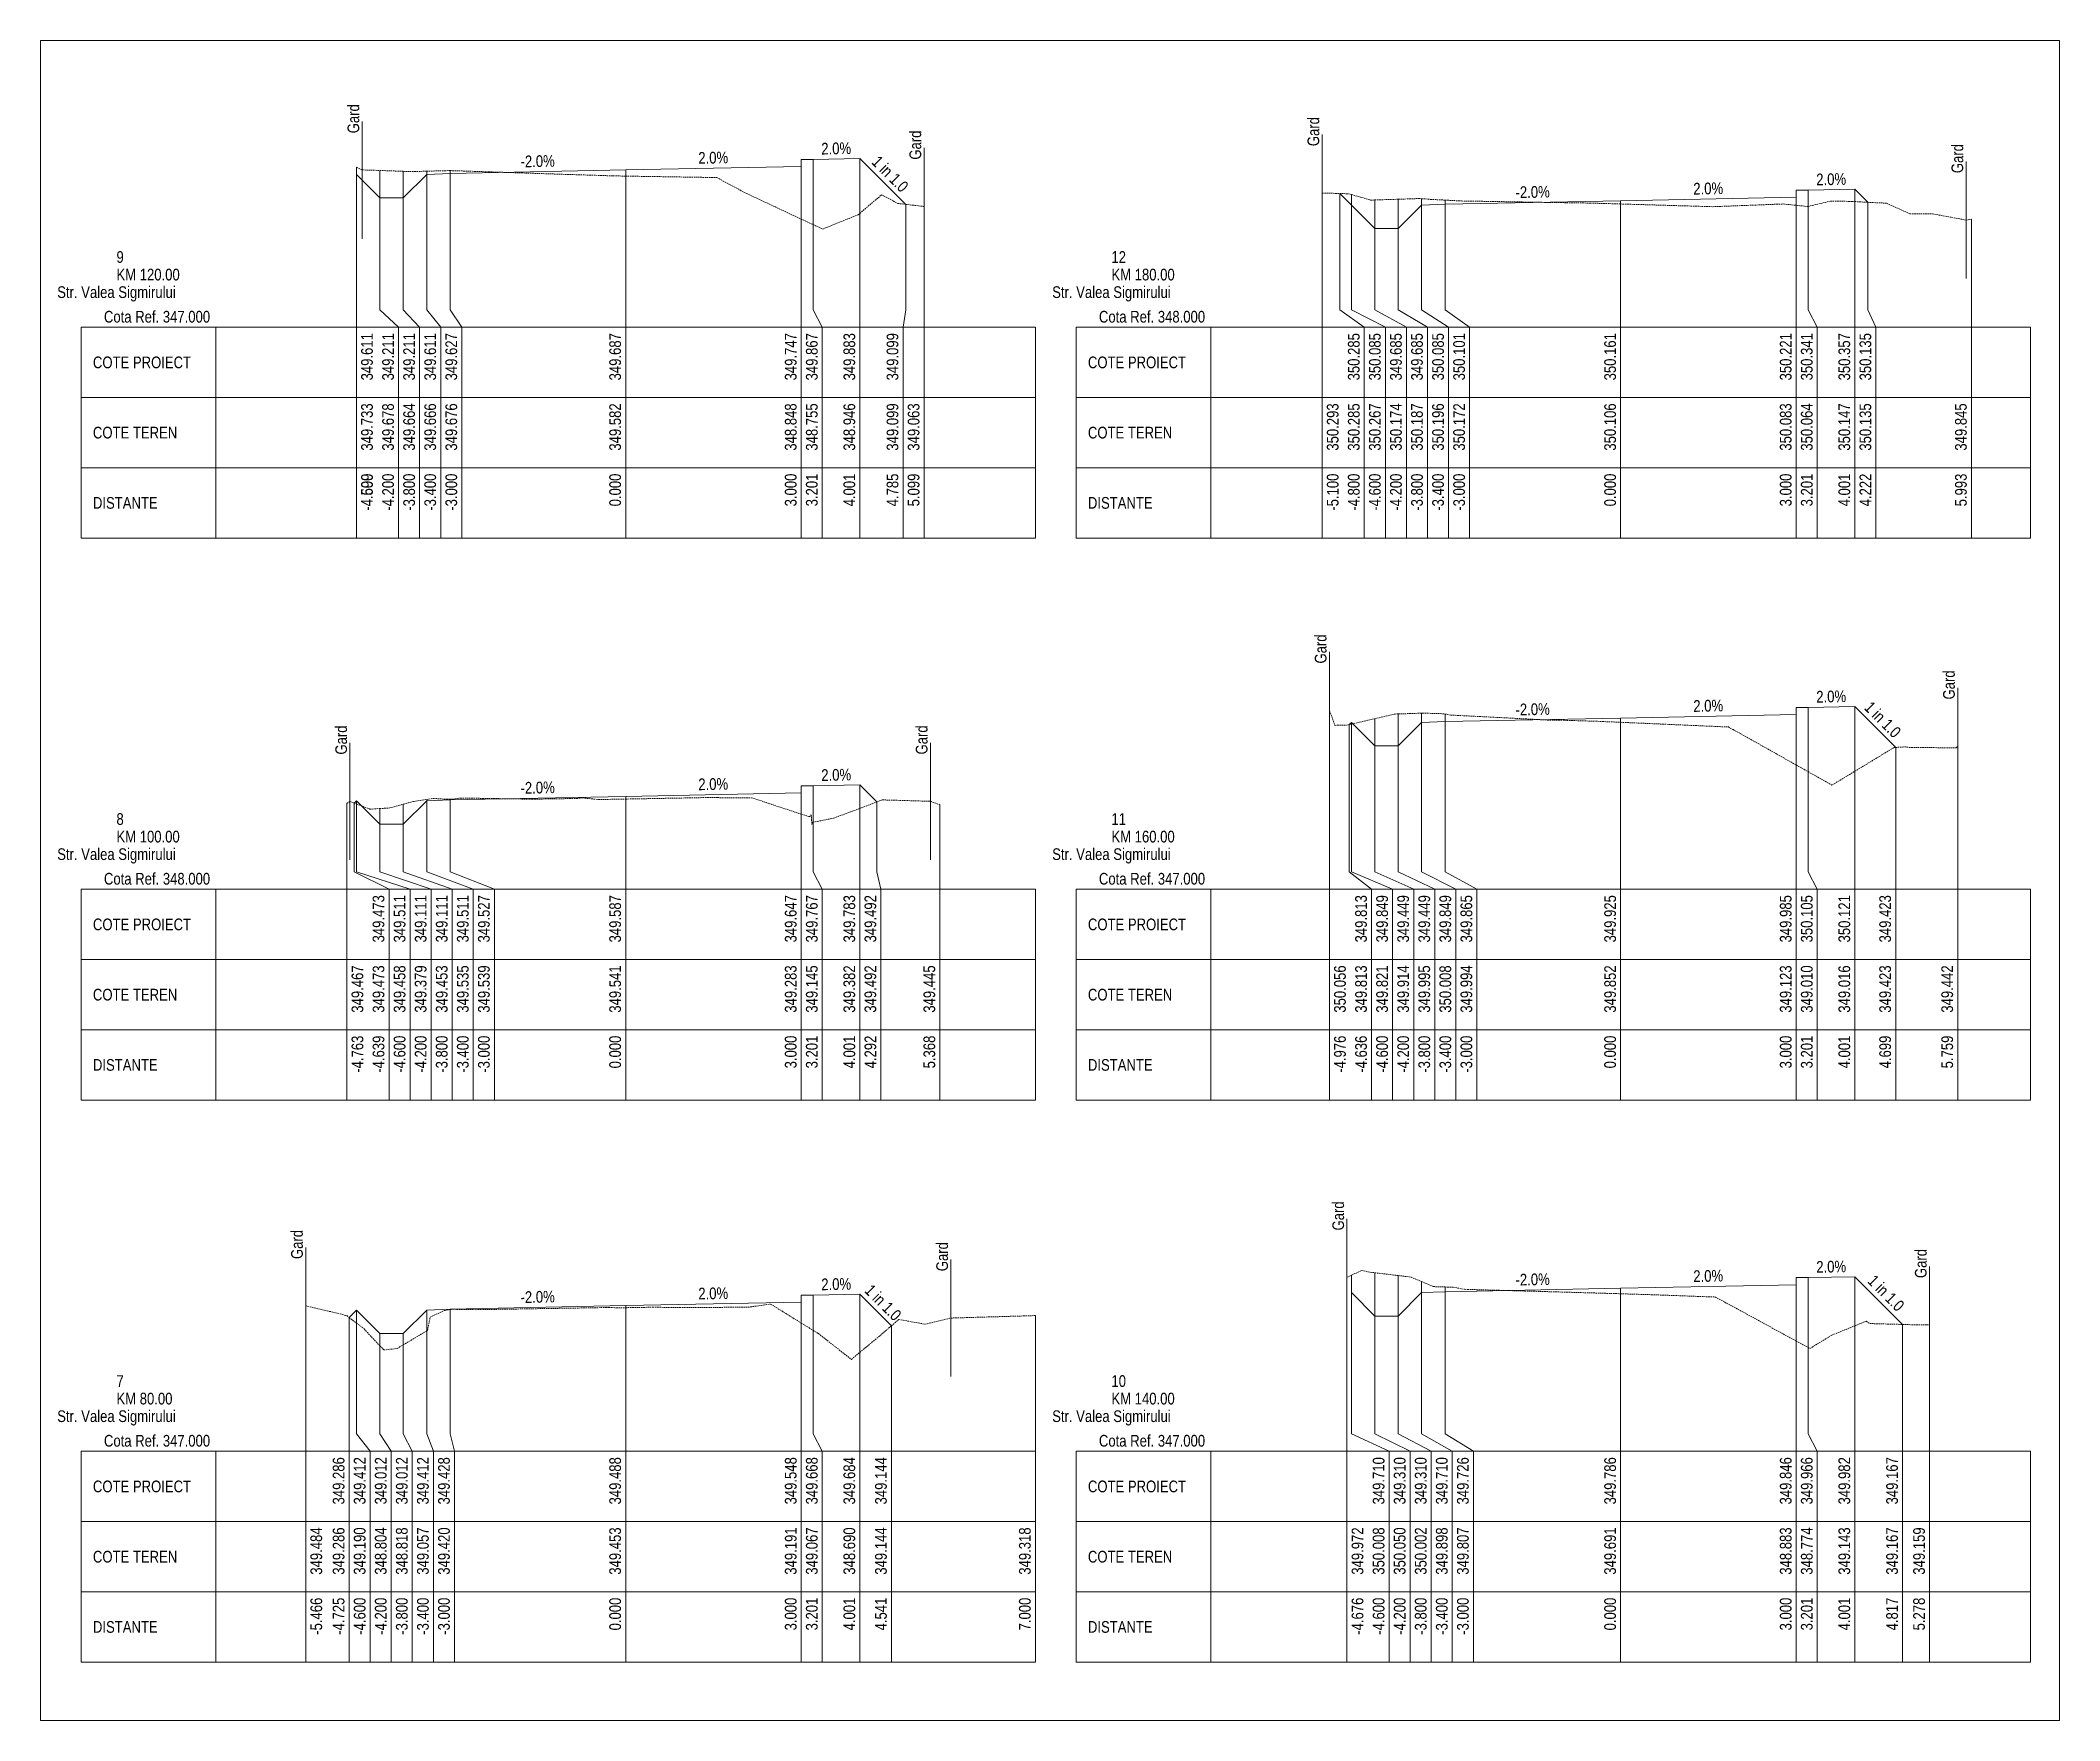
# Paper-space layout 'Str. Valea Sigmirului-XS-2' of a CAD drawing. Extents: x 0 to 345, y 0 to 287.
import ezdxf
from ezdxf.enums import TextEntityAlignment as Align

# ---------------------------------------------------------------- set-up
doc = ezdxf.new("R2010")
doc.units = 0
doc.linetypes.add('DASHED2', pattern=[0.375, 0.25, -0.125])
doc.layers.add('ARD-No Plot', color=1, linetype='Continuous', lineweight=0, plot=False)
for name, color, linetype, lineweight in [('Cartus', 7, 'Continuous', 0), ('DESIGN-TEXT', 7, 'Continuous', 0), ('EXISTING-TEXT', 7, 'Continuous', 0), ('LINES', 7, 'Continuous', 0), ('Text', 7, 'Continuous', 0), ('X-RL', 7, 'Continuous', 0), ('XPLOT-DESIGN', 5, 'Continuous', 0), ('XPLOT-EXISTING', 3, 'DASHED2', 0), ('XPLOT-GRADE', 7, 'Continuous', 0), ('XPLOT-KM', 7, 'Continuous', 0), ('XPLOT-TITLE', 7, 'Continuous', 0)]:
    doc.layers.add(name, color=color, linetype=linetype, lineweight=lineweight)
doc.styles.add('Arial', font='arial.ttf', dxfattribs={"width": 0.8})

# ---------------------------------------------------------------- blocks, each defined once
blk = doc.blocks.new('A3_TRANSV_ALIN_TIRENA')
at = {"layer": 'Cartus'}
blk.add_lwpolyline([(0, 0), (0, 287), (345, 287), (345, 0)], close=True, dxfattribs=at)

psp = doc.layouts.new('Str. Valea Sigmirului-XS-2')

# ---------------------------------------------------------------- linework, layer by layer
at = {"layer": 'LINES'}
for p, q in [((54.98, 273.13), (54.98, 253.13)), ((219, 270.93), (219, 250.93)), ((132.01, 241), (132.01, 266.67)), ((132.01, 241), (132.01, 266.67)), ((132.01, 241), (132.01, 266.67)), ((140.01, 241), (140.01, 266.83)), ((140.01, 241), (140.01, 266.83)), ((140.01, 241), (140.01, 266.83)), ((150.99, 268.63), (150.99, 248.63)), ((329.03, 266.32), (329.03, 246.32)), ((54, 241), (54, 265.33)), ((54, 241), (54, 265.33)), ((54, 241), (54, 265.33)), ((58, 241), (58, 264.78)), ((58, 241), (58, 264.78)), ((58, 241), (58, 264.78)), ((62, 241), (62, 264.64)), ((62, 241), (62, 264.64)), ((62, 241), (62, 264.64)), ((66, 241), (66, 264.66)), ((66, 241), (66, 264.66)), ((66, 241), (66, 264.66)), ((70, 241), (70, 264.76)), ((70, 241), (70, 264.76)), ((70, 241), (70, 264.76)), ((100, 241), (100, 264.87)), ((100, 241), (100, 264.87)), ((100, 241), (100, 264.87)), ((130, 241), (130, 265.47)), ((130, 241), (130, 265.47)), ((130, 241), (130, 265.47)), ((147.85, 241), (147.85, 258.99)), ((147.85, 241), (147.85, 258.99)), ((147.85, 241), (147.85, 258.99)), ((219, 241), (219, 260.93)), ((219, 241), (219, 260.93)), ((222, 241), (222, 260.85)), ((222, 241), (222, 260.85)), ((222, 241), (222, 260.85)), ((224, 241), (224, 260.67)), ((224, 241), (224, 260.67)), ((224, 241), (224, 260.67)), ((228, 241), (228, 259.74)), ((228, 241), (228, 259.74)), ((228, 241), (228, 259.74)), ((232, 241), (232, 259.87)), ((232, 241), (232, 259.87)), ((232, 241), (232, 259.87)), ((236, 241), (236, 259.96)), ((236, 241), (236, 259.96)), ((236, 241), (236, 259.96)), ((240, 241), (240, 259.72)), ((240, 241), (240, 259.72)), ((240, 241), (240, 259.72)), ((270, 241), (270, 259.61)), ((270, 241), (270, 259.61)), ((270, 241), (270, 259.61)), ((300, 241), (300, 260.21)), ((300, 241), (300, 260.21)), ((300, 241), (300, 260.21)), ((302.01, 241), (302.01, 261.41)), ((302.01, 241), (302.01, 261.41)), ((302.01, 241), (302.01, 261.41)), ((310.01, 241), (310.01, 261.57)), ((310.01, 241), (310.01, 261.57)), ((310.01, 241), (310.01, 261.57)), ((312.22, 241), (312.22, 259.35)), ((312.22, 241), (312.22, 259.35)), ((312.22, 241), (312.22, 259.35)), ((150.99, 241), (150.99, 258.63)), ((150.99, 241), (150.99, 258.63)), ((329.93, 241), (329.93, 256.45)), ((329.93, 241), (329.93, 256.45)), ((54, 238), (54, 241)), ((54, 238), (54, 241)), ((54, 238), (54, 241)), ((61.2, 238), (58, 241)), ((61.2, 238), (58, 241)), ((61.2, 238), (58, 241)), ((64.8, 238), (62, 241)), ((64.8, 238), (62, 241)), ((64.8, 238), (62, 241)), ((68.4, 238), (66, 241)), ((68.4, 238), (66, 241)), ((68.4, 238), (66, 241)), ((72, 238), (70, 241)), ((72, 238), (70, 241)), ((72, 238), (70, 241)), ((100, 238), (100, 241)), ((100, 238), (100, 241)), ((100, 238), (100, 241)), ((130, 238), (130, 241)), ((130, 238), (130, 241)), ((130, 238), (130, 241)), ((133.6, 238), (132.01, 241)), ((133.6, 238), (132.01, 241)), ((133.6, 238), (132.01, 241)), ((140.01, 238), (140.01, 241)), ((140.01, 238), (140.01, 241)), ((140.01, 238), (140.01, 241)), ((147.39, 238), (147.85, 241)), ((147.39, 238), (147.85, 241)), ((147.39, 238), (147.85, 241)), ((150.99, 238), (150.99, 241)), ((150.99, 238), (150.99, 241)), ((219, 238), (219, 241)), ((219, 238), (219, 241)), ((226.2, 238), (222, 241)), ((226.2, 238), (222, 241)), ((226.2, 238), (222, 241)), ((229.8, 238), (224, 241)), ((229.8, 238), (224, 241)), ((229.8, 238), (224, 241)), ((233.4, 238), (228, 241)), ((233.4, 238), (228, 241)), ((233.4, 238), (228, 241)), ((237, 238), (232, 241)), ((237, 238), (232, 241)), ((237, 238), (232, 241)), ((240.6, 238), (236, 241)), ((240.6, 238), (236, 241)), ((240.6, 238), (236, 241)), ((244.2, 238), (240, 241)), ((244.2, 238), (240, 241)), ((244.2, 238), (240, 241)), ((270, 238), (270, 241)), ((270, 238), (270, 241)), ((270, 238), (270, 241)), ((300, 238), (300, 241)), ((300, 238), (300, 241)), ((300, 238), (300, 241)), ((303.6, 238), (302.01, 241)), ((303.6, 238), (302.01, 241)), ((303.6, 238), (302.01, 241)), ((310.01, 238), (310.01, 241)), ((310.01, 238), (310.01, 241)), ((310.01, 238), (310.01, 241)), ((313.61, 238), (312.22, 241)), ((313.61, 238), (312.22, 241)), ((313.61, 238), (312.22, 241)), ((329.93, 238), (329.93, 241)), ((329.93, 238), (329.93, 241)), ((6.98, 226), (6.98, 238)), ((6.98, 238), (30, 238)), ((30, 202), (30, 238)), ((30, 238), (170, 238)), ((54, 202), (54, 238)), ((54, 202), (54, 238)), ((54, 202), (54, 238)), ((61.2, 202), (61.2, 238)), ((61.2, 202), (61.2, 238)), ((61.2, 202), (61.2, 238)), ((64.8, 202), (64.8, 238)), ((64.8, 202), (64.8, 238)), ((64.8, 202), (64.8, 238)), ((68.4, 202), (68.4, 238)), ((68.4, 202), (68.4, 238)), ((68.4, 202), (68.4, 238)), ((72, 202), (72, 238)), ((72, 202), (72, 238)), ((72, 202), (72, 238)), ((100, 202), (100, 238)), ((100, 202), (100, 238)), ((100, 202), (100, 238)), ((130, 202), (130, 238)), ((130, 202), (130, 238)), ((130, 202), (130, 238)), ((133.6, 202), (133.6, 238)), ((133.6, 202), (133.6, 238)), ((133.6, 202), (133.6, 238)), ((140.01, 202), (140.01, 238)), ((140.01, 202), (140.01, 238)), ((140.01, 202), (140.01, 238)), ((147.39, 202), (147.39, 238)), ((147.39, 202), (147.39, 238)), ((147.39, 202), (147.39, 238)), ((150.99, 202), (150.99, 238)), ((150.99, 202), (150.99, 238)), ((170, 202), (170, 238)), ((176.98, 226), (176.98, 238)), ((176.98, 238), (200, 238)), ((200, 202), (200, 238)), ((200, 238), (340, 238)), ((219, 202), (219, 238)), ((219, 202), (219, 238)), ((226.2, 202), (226.2, 238)), ((226.2, 202), (226.2, 238)), ((226.2, 202), (226.2, 238)), ((229.8, 202), (229.8, 238)), ((229.8, 202), (229.8, 238)), ((229.8, 202), (229.8, 238)), ((233.4, 202), (233.4, 238)), ((233.4, 202), (233.4, 238)), ((233.4, 202), (233.4, 238)), ((237, 202), (237, 238)), ((237, 202), (237, 238)), ((237, 202), (237, 238)), ((240.6, 202), (240.6, 238)), ((240.6, 202), (240.6, 238)), ((240.6, 202), (240.6, 238)), ((244.2, 202), (244.2, 238)), ((244.2, 202), (244.2, 238)), ((244.2, 202), (244.2, 238)), ((270, 202), (270, 238)), ((270, 202), (270, 238)), ((270, 202), (270, 238)), ((300, 202), (300, 238)), ((300, 202), (300, 238)), ((300, 202), (300, 238)), ((303.6, 202), (303.6, 238)), ((303.6, 202), (303.6, 238)), ((303.6, 202), (303.6, 238)), ((310.01, 202), (310.01, 238)), ((310.01, 202), (310.01, 238)), ((310.01, 202), (310.01, 238)), ((313.61, 202), (313.61, 238)), ((313.61, 202), (313.61, 238)), ((313.61, 202), (313.61, 238)), ((329.93, 202), (329.93, 238)), ((329.93, 202), (329.93, 238)), ((340, 202), (340, 238)), ((6.98, 214), (6.98, 226)), ((6.98, 226), (30, 226)), ((30, 226), (6.98, 226)), ((30, 226), (170, 226)), ((176.98, 214), (176.98, 226)), ((176.98, 226), (200, 226)), ((200, 226), (176.98, 226)), ((200, 226), (340, 226)), ((6.98, 202), (6.98, 214)), ((6.98, 214), (30, 214)), ((30, 214), (6.98, 214)), ((30, 214), (170, 214)), ((176.98, 202), (176.98, 214)), ((176.98, 214), (200, 214)), ((200, 214), (176.98, 214)), ((200, 214), (340, 214)), ((30, 202), (6.98, 202)), ((30, 202), (170, 202)), ((200, 202), (176.98, 202)), ((200, 202), (340, 202)), ((220.24, 182.56), (220.24, 162.56)), ((327.59, 176.42), (327.59, 156.42)), ((220.24, 145), (220.24, 172.56)), ((220.24, 145), (220.24, 172.56)), ((302.01, 145), (302.01, 173.05)), ((302.01, 145), (302.01, 173.05)), ((302.01, 145), (302.01, 173.05)), ((310.01, 145), (310.01, 173.21)), ((310.01, 145), (310.01, 173.21)), ((310.01, 145), (310.01, 173.21)), ((223.64, 145), (223.64, 170.13)), ((223.64, 145), (223.64, 170.13)), ((223.64, 145), (223.64, 170.13)), ((224, 145), (224, 170.49)), ((224, 145), (224, 170.49)), ((224, 145), (224, 170.49)), ((228, 145), (228, 171.14)), ((228, 145), (228, 171.14)), ((228, 145), (228, 171.14)), ((232, 145), (232, 171.95)), ((232, 145), (232, 171.95)), ((232, 145), (232, 171.95)), ((236, 145), (236, 172.08)), ((236, 145), (236, 172.08)), ((236, 145), (236, 172.08)), ((240, 145), (240, 171.94)), ((240, 145), (240, 171.94)), ((240, 145), (240, 171.94)), ((270, 145), (270, 171.25)), ((270, 145), (270, 171.25)), ((270, 145), (270, 171.25)), ((300, 145), (300, 171.85)), ((300, 145), (300, 171.85)), ((300, 145), (300, 171.85)), ((52.89, 167.01), (52.89, 147.01)), ((152.07, 167.03), (152.07, 147.03)), ((316.99, 145), (316.99, 166.23)), ((316.99, 145), (316.99, 166.23)), ((316.99, 145), (316.99, 166.23)), ((327.59, 145), (327.59, 166.42)), ((327.59, 145), (327.59, 166.42)), ((132.01, 145), (132.01, 159.67)), ((132.01, 145), (132.01, 159.67)), ((132.01, 145), (132.01, 159.67)), ((140.01, 145), (140.01, 159.83)), ((140.01, 145), (140.01, 159.83)), ((140.01, 145), (140.01, 159.83)), ((52.37, 145), (52.37, 156.67)), ((52.37, 145), (52.37, 156.67)), ((53.61, 145), (53.61, 156.73)), ((53.61, 145), (53.61, 156.73)), ((53.61, 145), (53.61, 156.73)), ((54, 145), (54, 157.11)), ((54, 145), (54, 157.11)), ((54, 145), (54, 157.11)), ((58, 145), (58, 155.79)), ((58, 145), (58, 155.79)), ((58, 145), (58, 155.79)), ((62, 145), (62, 156.53)), ((62, 145), (62, 156.53)), ((62, 145), (62, 156.53)), ((66, 145), (66, 157.35)), ((66, 145), (66, 157.35)), ((66, 145), (66, 157.35)), ((70, 145), (70, 157.39)), ((70, 145), (70, 157.39)), ((70, 145), (70, 157.39)), ((100, 145), (100, 157.87)), ((100, 145), (100, 157.87)), ((100, 145), (100, 157.87)), ((130, 145), (130, 158.47)), ((130, 145), (130, 158.47)), ((130, 145), (130, 158.47)), ((142.92, 145), (142.92, 156.92)), ((142.92, 145), (142.92, 156.92)), ((142.92, 145), (142.92, 156.92)), ((153.68, 145), (153.68, 156.45)), ((153.68, 145), (153.68, 156.45)), ((52.37, 142), (52.37, 145)), ((52.37, 142), (52.37, 145)), ((59.57, 142), (53.61, 145)), ((59.57, 142), (53.61, 145)), ((59.57, 142), (53.61, 145)), ((63.17, 142), (54, 145)), ((63.17, 142), (54, 145)), ((63.17, 142), (54, 145)), ((66.77, 142), (58, 145)), ((66.77, 142), (58, 145)), ((66.77, 142), (58, 145)), ((70.37, 142), (62, 145)), ((70.37, 142), (62, 145)), ((70.37, 142), (62, 145)), ((73.97, 142), (66, 145)), ((73.97, 142), (66, 145)), ((73.97, 142), (66, 145)), ((77.57, 142), (70, 145)), ((77.57, 142), (70, 145)), ((77.57, 142), (70, 145)), ((100, 142), (100, 145)), ((100, 142), (100, 145)), ((100, 142), (100, 145)), ((130, 142), (130, 145)), ((130, 142), (130, 145)), ((130, 142), (130, 145)), ((133.6, 142), (132.01, 145)), ((133.6, 142), (132.01, 145)), ((133.6, 142), (132.01, 145)), ((140.01, 142), (140.01, 145)), ((140.01, 142), (140.01, 145)), ((140.01, 142), (140.01, 145)), ((143.61, 142), (142.92, 145)), ((143.61, 142), (142.92, 145)), ((143.61, 142), (142.92, 145)), ((153.68, 142), (153.68, 145)), ((153.68, 142), (153.68, 145)), ((220.24, 142), (220.24, 145)), ((220.24, 142), (220.24, 145)), ((227.44, 142), (223.64, 145)), ((227.44, 142), (223.64, 145)), ((227.44, 142), (223.64, 145)), ((231.04, 142), (224, 145)), ((231.04, 142), (224, 145)), ((231.04, 142), (224, 145)), ((234.64, 142), (228, 145)), ((234.64, 142), (228, 145)), ((234.64, 142), (228, 145)), ((238.24, 142), (232, 145)), ((238.24, 142), (232, 145)), ((238.24, 142), (232, 145)), ((241.84, 142), (236, 145)), ((241.84, 142), (236, 145)), ((241.84, 142), (236, 145)), ((245.44, 142), (240, 145)), ((245.44, 142), (240, 145)), ((245.44, 142), (240, 145)), ((270, 142), (270, 145)), ((270, 142), (270, 145)), ((270, 142), (270, 145)), ((300, 142), (300, 145)), ((300, 142), (300, 145)), ((300, 142), (300, 145)), ((303.6, 142), (302.01, 145)), ((303.6, 142), (302.01, 145)), ((303.6, 142), (302.01, 145)), ((310.01, 142), (310.01, 145)), ((310.01, 142), (310.01, 145)), ((310.01, 142), (310.01, 145)), ((316.99, 142), (316.99, 145)), ((316.99, 142), (316.99, 145)), ((316.99, 142), (316.99, 145)), ((327.59, 142), (327.59, 145)), ((327.59, 142), (327.59, 145)), ((6.98, 130), (6.98, 142)), ((6.98, 142), (30, 142)), ((30, 106), (30, 142)), ((30, 142), (170, 142)), ((52.37, 106), (52.37, 142)), ((52.37, 106), (52.37, 142)), ((59.57, 106), (59.57, 142)), ((59.57, 106), (59.57, 142)), ((59.57, 106), (59.57, 142)), ((63.17, 106), (63.17, 142)), ((63.17, 106), (63.17, 142)), ((63.17, 106), (63.17, 142)), ((66.77, 106), (66.77, 142)), ((66.77, 106), (66.77, 142)), ((66.77, 106), (66.77, 142)), ((70.37, 106), (70.37, 142)), ((70.37, 106), (70.37, 142)), ((70.37, 106), (70.37, 142)), ((73.97, 106), (73.97, 142)), ((73.97, 106), (73.97, 142)), ((73.97, 106), (73.97, 142)), ((77.57, 106), (77.57, 142)), ((77.57, 106), (77.57, 142)), ((77.57, 106), (77.57, 142)), ((100, 106), (100, 142)), ((100, 106), (100, 142)), ((100, 106), (100, 142)), ((130, 106), (130, 142)), ((130, 106), (130, 142)), ((130, 106), (130, 142)), ((133.6, 106), (133.6, 142)), ((133.6, 106), (133.6, 142)), ((133.6, 106), (133.6, 142)), ((140.01, 106), (140.01, 142)), ((140.01, 106), (140.01, 142)), ((140.01, 106), (140.01, 142)), ((143.61, 106), (143.61, 142)), ((143.61, 106), (143.61, 142)), ((143.61, 106), (143.61, 142)), ((153.68, 106), (153.68, 142)), ((153.68, 106), (153.68, 142)), ((170, 106), (170, 142)), ((176.98, 130), (176.98, 142)), ((176.98, 142), (200, 142)), ((200, 106), (200, 142)), ((200, 142), (340, 142)), ((220.24, 106), (220.24, 142)), ((220.24, 106), (220.24, 142)), ((227.44, 106), (227.44, 142)), ((227.44, 106), (227.44, 142)), ((227.44, 106), (227.44, 142)), ((231.04, 106), (231.04, 142)), ((231.04, 106), (231.04, 142)), ((231.04, 106), (231.04, 142)), ((234.64, 106), (234.64, 142)), ((234.64, 106), (234.64, 142)), ((234.64, 106), (234.64, 142)), ((238.24, 106), (238.24, 142)), ((238.24, 106), (238.24, 142)), ((238.24, 106), (238.24, 142)), ((241.84, 106), (241.84, 142)), ((241.84, 106), (241.84, 142)), ((241.84, 106), (241.84, 142)), ((245.44, 106), (245.44, 142)), ((245.44, 106), (245.44, 142)), ((245.44, 106), (245.44, 142)), ((270, 106), (270, 142)), ((270, 106), (270, 142)), ((270, 106), (270, 142)), ((300, 106), (300, 142)), ((300, 106), (300, 142)), ((300, 106), (300, 142)), ((303.6, 106), (303.6, 142)), ((303.6, 106), (303.6, 142)), ((303.6, 106), (303.6, 142)), ((310.01, 106), (310.01, 142)), ((310.01, 106), (310.01, 142)), ((310.01, 106), (310.01, 142)), ((316.99, 106), (316.99, 142)), ((316.99, 106), (316.99, 142)), ((316.99, 106), (316.99, 142)), ((327.59, 106), (327.59, 142)), ((327.59, 106), (327.59, 142)), ((340, 106), (340, 142)), ((6.98, 118), (6.98, 130)), ((6.98, 130), (30, 130)), ((30, 130), (6.98, 130)), ((30, 130), (170, 130)), ((176.98, 118), (176.98, 130)), ((176.98, 130), (200, 130)), ((200, 130), (176.98, 130)), ((200, 130), (340, 130)), ((6.98, 106), (6.98, 118)), ((6.98, 118), (30, 118)), ((30, 118), (6.98, 118)), ((30, 118), (170, 118)), ((176.98, 106), (176.98, 118)), ((176.98, 118), (200, 118)), ((200, 118), (176.98, 118)), ((200, 118), (340, 118)), ((30, 106), (6.98, 106)), ((30, 106), (170, 106)), ((200, 106), (176.98, 106)), ((200, 106), (340, 106)), ((223.24, 85.72), (223.24, 65.72)), ((45.34, 80.84), (45.34, 60.84)), ((155.57, 78.76), (155.57, 58.76)), ((224, 49), (224, 76.08)), ((224, 49), (224, 76.08)), ((224, 49), (224, 76.08)), ((228, 49), (228, 76.5)), ((228, 49), (228, 76.5)), ((228, 49), (228, 76.5)), ((232, 49), (232, 76.02)), ((232, 49), (232, 76.02)), ((232, 49), (232, 76.02)), ((322.78, 77.59), (322.78, 57.59)), ((132.01, 49), (132.01, 72.68)), ((132.01, 49), (132.01, 72.68)), ((132.01, 49), (132.01, 72.68)), ((140.01, 49), (140.01, 72.84)), ((140.01, 49), (140.01, 72.84)), ((140.01, 49), (140.01, 72.84)), ((223.24, 49), (223.24, 75.72)), ((223.24, 49), (223.24, 75.72)), ((236, 49), (236, 74.98)), ((236, 49), (236, 74.98)), ((236, 49), (236, 74.98)), ((240, 49), (240, 74.07)), ((240, 49), (240, 74.07)), ((240, 49), (240, 74.07)), ((270, 49), (270, 73.86)), ((270, 49), (270, 73.86)), ((270, 49), (270, 73.86)), ((300, 49), (300, 74.46)), ((300, 49), (300, 74.46)), ((300, 49), (300, 74.46)), ((302.01, 49), (302.01, 75.66)), ((302.01, 49), (302.01, 75.66)), ((302.01, 49), (302.01, 75.66)), ((310.01, 49), (310.01, 75.82)), ((310.01, 49), (310.01, 75.82)), ((310.01, 49), (310.01, 75.82)), ((45.34, 49), (45.34, 70.84)), ((45.34, 49), (45.34, 70.84)), ((54, 49), (54, 70.12)), ((54, 49), (54, 70.12)), ((54, 49), (54, 70.12)), ((66, 49), (66, 70.12)), ((66, 49), (66, 70.12)), ((66, 49), (66, 70.12)), ((70, 49), (70, 70.28)), ((70, 49), (70, 70.28)), ((70, 49), (70, 70.28)), ((100, 49), (100, 70.88)), ((100, 49), (100, 70.88)), ((100, 49), (100, 70.88)), ((130, 49), (130, 71.48)), ((130, 49), (130, 71.48)), ((130, 49), (130, 71.48)), ((170, 49), (170, 69.18)), ((170, 49), (170, 69.18)), ((52.75, 49), (52.75, 68.86)), ((52.75, 49), (52.75, 68.86)), ((52.75, 49), (52.75, 68.86)), ((58, 49), (58, 66.12)), ((58, 49), (58, 66.12)), ((58, 49), (58, 66.12)), ((62, 49), (62, 66.12)), ((62, 49), (62, 66.12)), ((62, 49), (62, 66.12)), ((145.41, 49), (145.41, 67.44)), ((145.41, 49), (145.41, 67.44)), ((145.41, 49), (145.41, 67.44)), ((318.17, 49), (318.17, 67.67)), ((318.17, 49), (318.17, 67.67)), ((318.17, 49), (318.17, 67.67)), ((322.78, 49), (322.78, 67.59)), ((322.78, 49), (322.78, 67.59)), ((45.34, 46), (45.34, 49)), ((45.34, 46), (45.34, 49)), ((52.75, 46), (52.75, 49)), ((52.75, 46), (52.75, 49)), ((52.75, 46), (52.75, 49)), ((56.35, 46), (54, 49)), ((56.35, 46), (54, 49)), ((56.35, 46), (54, 49)), ((59.95, 46), (58, 49)), ((59.95, 46), (58, 49)), ((59.95, 46), (58, 49)), ((63.55, 46), (62, 49)), ((63.55, 46), (62, 49)), ((63.55, 46), (62, 49)), ((67.15, 46), (66, 49)), ((67.15, 46), (66, 49)), ((67.15, 46), (66, 49)), ((70.75, 46), (70, 49)), ((70.75, 46), (70, 49)), ((70.75, 46), (70, 49)), ((100, 46), (100, 49)), ((100, 46), (100, 49)), ((100, 46), (100, 49)), ((130, 46), (130, 49)), ((130, 46), (130, 49)), ((130, 46), (130, 49)), ((133.6, 46), (132.01, 49)), ((133.6, 46), (132.01, 49)), ((133.6, 46), (132.01, 49)), ((140.01, 46), (140.01, 49)), ((140.01, 46), (140.01, 49)), ((140.01, 46), (140.01, 49)), ((145.41, 46), (145.41, 49)), ((145.41, 46), (145.41, 49)), ((145.41, 46), (145.41, 49)), ((170, 46), (170, 49)), ((170, 46), (170, 49)), ((223.24, 46), (223.24, 49)), ((223.24, 46), (223.24, 49)), ((230.44, 46), (224, 49)), ((230.44, 46), (224, 49)), ((230.44, 46), (224, 49)), ((234.04, 46), (228, 49)), ((234.04, 46), (228, 49)), ((234.04, 46), (228, 49)), ((237.64, 46), (232, 49)), ((237.64, 46), (232, 49)), ((237.64, 46), (232, 49)), ((241.24, 46), (236, 49)), ((241.24, 46), (236, 49)), ((241.24, 46), (236, 49)), ((244.84, 46), (240, 49)), ((244.84, 46), (240, 49)), ((244.84, 46), (240, 49)), ((270, 46), (270, 49)), ((270, 46), (270, 49)), ((270, 46), (270, 49)), ((300, 46), (300, 49)), ((300, 46), (300, 49)), ((300, 46), (300, 49)), ((303.6, 46), (302.01, 49)), ((303.6, 46), (302.01, 49)), ((303.6, 46), (302.01, 49)), ((310.01, 46), (310.01, 49)), ((310.01, 46), (310.01, 49)), ((310.01, 46), (310.01, 49)), ((318.17, 46), (318.17, 49)), ((318.17, 46), (318.17, 49)), ((318.17, 46), (318.17, 49)), ((322.78, 46), (322.78, 49)), ((322.78, 46), (322.78, 49)), ((6.98, 34), (6.98, 46)), ((6.98, 46), (30, 46)), ((30, 10), (30, 46)), ((30, 46), (170, 46)), ((45.34, 10), (45.34, 46)), ((45.34, 10), (45.34, 46)), ((52.75, 10), (52.75, 46)), ((52.75, 10), (52.75, 46)), ((52.75, 10), (52.75, 46)), ((56.35, 10), (56.35, 46)), ((56.35, 10), (56.35, 46)), ((56.35, 10), (56.35, 46)), ((59.95, 10), (59.95, 46)), ((59.95, 10), (59.95, 46)), ((59.95, 10), (59.95, 46)), ((63.55, 10), (63.55, 46)), ((63.55, 10), (63.55, 46)), ((63.55, 10), (63.55, 46)), ((67.15, 10), (67.15, 46)), ((67.15, 10), (67.15, 46)), ((67.15, 10), (67.15, 46)), ((70.75, 10), (70.75, 46)), ((70.75, 10), (70.75, 46)), ((70.75, 10), (70.75, 46)), ((100, 10), (100, 46)), ((100, 10), (100, 46)), ((100, 10), (100, 46)), ((130, 10), (130, 46)), ((130, 10), (130, 46)), ((130, 10), (130, 46)), ((133.6, 10), (133.6, 46)), ((133.6, 10), (133.6, 46)), ((133.6, 10), (133.6, 46)), ((140.01, 10), (140.01, 46)), ((140.01, 10), (140.01, 46)), ((140.01, 10), (140.01, 46)), ((145.41, 10), (145.41, 46)), ((145.41, 10), (145.41, 46)), ((145.41, 10), (145.41, 46)), ((170, 10), (170, 46)), ((170, 10), (170, 46)), ((170, 10), (170, 46)), ((176.98, 34), (176.98, 46)), ((176.98, 46), (200, 46)), ((200, 10), (200, 46)), ((200, 46), (340, 46)), ((223.24, 10), (223.24, 46)), ((223.24, 10), (223.24, 46)), ((230.44, 10), (230.44, 46)), ((230.44, 10), (230.44, 46)), ((230.44, 10), (230.44, 46)), ((234.04, 10), (234.04, 46)), ((234.04, 10), (234.04, 46)), ((234.04, 10), (234.04, 46)), ((237.64, 10), (237.64, 46)), ((237.64, 10), (237.64, 46)), ((237.64, 10), (237.64, 46)), ((241.24, 10), (241.24, 46)), ((241.24, 10), (241.24, 46)), ((241.24, 10), (241.24, 46)), ((244.84, 10), (244.84, 46)), ((244.84, 10), (244.84, 46)), ((244.84, 10), (244.84, 46)), ((270, 10), (270, 46)), ((270, 10), (270, 46)), ((270, 10), (270, 46)), ((300, 10), (300, 46)), ((300, 10), (300, 46)), ((300, 10), (300, 46)), ((303.6, 10), (303.6, 46)), ((303.6, 10), (303.6, 46)), ((303.6, 10), (303.6, 46)), ((310.01, 10), (310.01, 46)), ((310.01, 10), (310.01, 46)), ((310.01, 10), (310.01, 46)), ((318.17, 10), (318.17, 46)), ((318.17, 10), (318.17, 46)), ((318.17, 10), (318.17, 46)), ((322.78, 10), (322.78, 46)), ((322.78, 10), (322.78, 46)), ((340, 10), (340, 46)), ((6.98, 22), (6.98, 34)), ((6.98, 34), (30, 34)), ((30, 34), (6.98, 34)), ((30, 34), (170, 34)), ((176.98, 22), (176.98, 34)), ((176.98, 34), (200, 34)), ((200, 34), (176.98, 34)), ((200, 34), (340, 34)), ((6.98, 10), (6.98, 22)), ((6.98, 22), (30, 22)), ((30, 22), (6.98, 22)), ((30, 22), (170, 22)), ((176.98, 10), (176.98, 22)), ((176.98, 22), (200, 22)), ((200, 22), (176.98, 22)), ((200, 22), (340, 22)), ((30, 10), (6.98, 10)), ((30, 10), (170, 10)), ((200, 10), (176.98, 10)), ((200, 10), (340, 10))]:
    psp.add_line(p, q, dxfattribs=at)
at = {"layer": 'XPLOT-DESIGN'}
for p, q in [((130, 265.47), (130.01, 266.67)), ((130.01, 266.67), (132.01, 266.67)), ((132.01, 266.67), (140.01, 266.83)), ((140.01, 266.83), (147.85, 258.99)), ((54, 264.11), (58, 260.11)), ((62, 260.11), (66, 264.11)), ((66, 264.11), (70, 264.27)), ((70, 264.27), (100, 264.87)), ((100, 264.87), (130, 265.47)), ((58, 260.11), (62, 260.11)), ((222, 260.85), (224, 258.85)), ((224, 258.85), (228, 254.85)), ((232, 254.85), (236, 258.85)), ((236, 258.85), (240, 259.01)), ((240, 259.01), (270, 259.61)), ((270, 259.61), (300, 260.21)), ((300, 260.21), (300.01, 261.41)), ((300.01, 261.41), (302.01, 261.41)), ((302.01, 261.41), (310.01, 261.57)), ((310.01, 261.57), (312.22, 259.35)), ((228, 254.85), (232, 254.85)), ((300, 171.85), (300.01, 173.05)), ((300.01, 173.05), (302.01, 173.05)), ((302.01, 173.05), (310.01, 173.21)), ((310.01, 173.21), (316.99, 166.23)), ((223.64, 170.13), (224, 170.49)), ((224, 170.49), (228, 166.49)), ((232, 166.49), (236, 170.49)), ((236, 170.49), (240, 170.65)), ((240, 170.65), (270, 171.25)), ((270, 171.25), (300, 171.85)), ((228, 166.49), (232, 166.49)), ((130, 158.47), (130.01, 159.67)), ((130.01, 159.67), (132.01, 159.67)), ((132.01, 159.67), (140.01, 159.83)), ((140.01, 159.83), (142.92, 156.92)), ((53.61, 156.73), (54, 157.11)), ((54, 157.11), (58, 153.11)), ((62, 153.11), (66, 157.11)), ((66, 157.11), (70, 157.27)), ((70, 157.27), (100, 157.87)), ((100, 157.87), (130, 158.47)), ((58, 153.11), (62, 153.11)), ((130, 71.48), (130.01, 72.68)), ((130.01, 72.68), (132.01, 72.68)), ((132.01, 72.68), (140.01, 72.84)), ((140.01, 72.84), (145.41, 67.44)), ((224, 73.1), (228, 69.1)), ((232, 69.1), (236, 73.1)), ((236, 73.1), (240, 73.26)), ((240, 73.26), (270, 73.86)), ((270, 73.86), (300, 74.46)), ((300, 74.46), (300.01, 75.66)), ((300.01, 75.66), (302.01, 75.66)), ((302.01, 75.66), (310.01, 75.82)), ((310.01, 75.82), (318.17, 67.67)), ((52.75, 68.86), (54, 70.12)), ((54, 70.12), (58, 66.12)), ((62, 66.12), (66, 70.12)), ((66, 70.12), (70, 70.28)), ((70, 70.28), (100, 70.88)), ((100, 70.88), (130, 71.48)), ((228, 69.1), (232, 69.1)), ((58, 66.12), (62, 66.12))]:
    psp.add_line(p, q, dxfattribs=at)
at = {"layer": 'XPLOT-EXISTING'}
for p, q in [((54.01, 265.33), (54.98, 264.88)), ((54.98, 264.88), (58, 264.78)), ((58, 264.78), (62, 264.64)), ((62, 264.64), (63.51, 264.59)), ((63.51, 264.59), (66, 264.66)), ((66, 264.66), (69.97, 264.76)), ((69.97, 264.76), (70, 264.76)), ((70, 264.76), (76.54, 264.55)), ((76.54, 264.55), (90.41, 264.09)), ((90.41, 264.09), (97.87, 263.86)), ((97.87, 263.86), (100, 263.82)), ((100, 263.82), (100, 263.82)), ((100, 263.82), (115.56, 263.57)), ((115.56, 263.57), (120.7, 260.82)), ((120.7, 260.82), (130, 256.48)), ((140.01, 257.46), (143.75, 260.64)), ((143.75, 260.64), (146.52, 259.14)), ((146.52, 259.14), (147.85, 258.99)), ((147.85, 258.99), (150.99, 258.63)), ((219, 260.93), (222, 260.85)), ((222, 260.85), (223.53, 260.8)), ((223.53, 260.8), (224, 260.67)), ((224, 260.67), (227.34, 259.72)), ((227.34, 259.72), (228, 259.74)), ((228, 259.74), (232, 259.87)), ((232, 259.87), (235.45, 259.98)), ((235.45, 259.98), (236, 259.96)), ((236, 259.96), (236.7, 259.94)), ((236.7, 259.94), (237.1, 259.87)), ((237.1, 259.87), (240, 259.72)), ((240, 259.72), (242.81, 259.57)), ((242.81, 259.57), (264.79, 259.21)), ((264.79, 259.21), (270, 259.06)), ((270, 259.06), (270, 259.06)), ((270, 259.06), (285.73, 258.59)), ((285.73, 258.59), (297.78, 259.06)), ((297.78, 259.06), (300, 258.83)), ((300, 258.83), (301.96, 258.63)), ((302.01, 258.64), (305.88, 259.55)), ((305.88, 259.55), (309.42, 259.5)), ((309.42, 259.5), (310.01, 259.47)), ((310.01, 259.47), (312.22, 259.35)), ((312.22, 259.35), (315.45, 259.19)), ((315.45, 259.19), (319.41, 257.4)), ((130, 256.48), (132.01, 255.55)), ((132.01, 255.55), (133.66, 254.78)), ((133.66, 254.78), (139.74, 257.23)), ((139.74, 257.23), (140.01, 257.46)), ((301.96, 258.63), (302.01, 258.64)), ((319.41, 257.4), (323.27, 257.38)), ((323.27, 257.38), (328.98, 256.32)), ((328.98, 256.32), (329.03, 256.32)), ((329.03, 256.32), (329.93, 256.45)), ((220.24, 172.56), (221.19, 170)), ((221.19, 170), (221.64, 170.03)), ((221.64, 170.03), (223.2, 170.03)), ((223.2, 170.03), (223.64, 170.13)), ((223.64, 170.13), (224, 170.21)), ((224, 170.21), (228, 171.14)), ((228, 171.14), (231.45, 171.94)), ((231.45, 171.94), (232, 171.95)), ((232, 171.95), (236, 172.08)), ((236, 172.08), (236.19, 172.09)), ((236.19, 172.09), (239.8, 171.98)), ((239.8, 171.98), (240, 171.94)), ((240, 171.94), (240.97, 171.76)), ((240.97, 171.76), (257.47, 170.91)), ((257.47, 170.91), (260.43, 170.86)), ((260.43, 170.86), (266.11, 170.69)), ((266.11, 170.69), (270, 170.52)), ((270, 170.52), (270, 170.52)), ((270, 170.52), (288.4, 169.72)), ((288.4, 169.72), (289.25, 169.27)), ((289.25, 169.27), (300, 163.23)), ((310.01, 162.16), (316.69, 166.21)), ((316.69, 166.21), (316.99, 166.23)), ((316.99, 166.23), (318.64, 166.33)), ((318.64, 166.33), (318.9, 166.25)), ((318.9, 166.25), (327.3, 166.15)), ((327.3, 166.15), (327.59, 166.42)), ((300, 163.23), (302.01, 162.1)), ((306.48, 160.02), (310.01, 162.16)), ((302.01, 162.1), (306.08, 159.81)), ((306.08, 159.81), (306.48, 160.02)), ((52.37, 156.67), (52.89, 157.01)), ((52.89, 157.01), (53.61, 156.73)), ((53.61, 156.73), (54, 156.58)), ((54, 156.58), (56.31, 155.69)), ((56.31, 155.69), (58, 155.79)), ((58, 155.79), (59.71, 155.89)), ((59.71, 155.89), (62, 156.53)), ((62, 156.53), (63.77, 157.02)), ((63.77, 157.02), (66, 157.35)), ((66, 157.35), (67.11, 157.52)), ((67.11, 157.52), (69.38, 157.38)), ((69.38, 157.38), (70, 157.39)), ((70, 157.39), (70.49, 157.4)), ((70.49, 157.4), (71.75, 157.59)), ((71.75, 157.59), (84, 157.39)), ((84, 157.39), (91.58, 157.51)), ((91.58, 157.51), (92.64, 157.6)), ((92.64, 157.6), (95.34, 157.33)), ((95.34, 157.33), (100, 157.41)), ((100, 157.41), (113.99, 157.67)), ((100, 157.41), (100, 157.41)), ((113.99, 157.67), (115.74, 157.65)), ((115.74, 157.65), (121.52, 157.63)), ((121.52, 157.63), (130, 154.83)), ((135.5, 154.13), (140.01, 155.82)), ((140.01, 155.82), (142.92, 156.92)), ((142.92, 156.92), (143.84, 157.27)), ((143.84, 157.27), (152.07, 157.03)), ((152.07, 157.03), (153.68, 156.45)), ((130, 154.83), (131.38, 154.38)), ((131.38, 154.38), (131.71, 154.7)), ((131.71, 154.7), (131.81, 153.08)), ((131.81, 153.08), (131.87, 153.42)), ((131.87, 153.42), (132.01, 153.45)), ((132.01, 153.45), (135.5, 154.13)), ((223.24, 75.72), (224, 76.08)), ((224, 76.08), (225.77, 76.9)), ((225.77, 76.9), (226.84, 76.64)), ((226.84, 76.64), (228, 76.5)), ((228, 76.5), (232, 76.02)), ((232, 76.02), (234.22, 75.75)), ((234.22, 75.75), (236, 74.98)), ((236, 74.98), (238, 74.13)), ((238, 74.13), (240, 74.07)), ((240, 74.07), (241.39, 74.02)), ((241.39, 74.02), (243.32, 73.67)), ((243.32, 73.67), (243.83, 73.65)), ((243.83, 73.65), (261.58, 73.16)), ((261.58, 73.16), (270, 72.91)), ((270, 72.91), (270, 72.91)), ((270, 72.91), (275.23, 72.75)), ((275.23, 72.75), (286.18, 72.35)), ((45.34, 70.84), (49.74, 69.82)), ((49.74, 69.82), (52.35, 69.17)), ((52.35, 69.17), (52.75, 68.86)), ((66.61, 68.94), (69.06, 70.05)), ((69.06, 70.05), (70, 70.2)), ((70, 70.2), (70.4, 70.26)), ((70.4, 70.26), (74.39, 70.19)), ((74.39, 70.19), (97.17, 70.56)), ((97.17, 70.56), (97.52, 70.59)), ((97.52, 70.59), (98.42, 70.5)), ((98.42, 70.5), (100, 70.53)), ((100, 70.53), (104.64, 70.61)), ((100, 70.53), (100, 70.53)), ((104.64, 70.61), (109.25, 70.56)), ((109.25, 70.56), (120.92, 70.61)), ((120.92, 70.61), (124.76, 71.15)), ((124.76, 71.15), (130, 67.91)), ((155.57, 68.76), (170, 69.18)), ((170, 69.18), (170, 69.18)), ((286.18, 72.35), (288.08, 71.31)), ((288.08, 71.31), (290.87, 69.81)), ((290.87, 69.81), (300, 64.83)), ((52.75, 68.86), (54, 67.9)), ((54, 67.9), (55.31, 66.9)), ((55.31, 66.9), (58, 64.04)), ((62, 64.18), (66, 66.57)), ((66, 66.57), (66.13, 66.65)), ((66.13, 66.65), (66.61, 68.94)), ((130, 67.91), (132.01, 66.67)), ((132.01, 66.67), (132.92, 66.11)), ((132.92, 66.11), (138.57, 61.7)), ((140.01, 62.9), (143.21, 65.56)), ((143.21, 65.56), (145.41, 67.44)), ((145.41, 67.44), (146.68, 68.52)), ((146.68, 68.52), (151.14, 67.71)), ((151.14, 67.71), (155.57, 68.76)), ((302.33, 63.56), (306.1, 65.85)), ((306.1, 65.85), (310.01, 67.43)), ((310.01, 67.43), (311.96, 68.22)), ((311.96, 68.22), (312.55, 67.82)), ((312.55, 67.82), (318.17, 67.67)), ((318.17, 67.67), (320.52, 67.6)), ((320.52, 67.6), (322.33, 67.6)), ((322.33, 67.6), (322.78, 67.59)), ((58, 64.04), (58.68, 63.32)), ((58.68, 63.32), (60.96, 63.55)), ((60.96, 63.55), (62, 64.18)), ((138.57, 61.7), (140.01, 62.9)), ((300, 64.83), (302.01, 63.74)), ((302.01, 63.74), (302.33, 63.56))]:
    psp.add_line(p, q, dxfattribs=at)

# ---------------------------------------------------------------- block references
at = {"layer": 'Cartus'}
psp.add_blockref('A3_TRANSV_ALIN_TIRENA', (0, 0), dxfattribs=at)

# ---------------------------------------------------------------- texts
at = {"layer": 'ARD-No Plot', "style": 'Arial', "width": 0.8}
for p in [(13, 243), (183, 243), (13, 147), (183, 147), (13, 51), (183, 51)]:
    psp.add_text('Str. Valea Sigmirului', height=2, dxfattribs=at).set_placement(p, align=Align.CENTER)
at = {"layer": 'DESIGN-TEXT', "style": 'Arial', "width": 0.8}
for s, p in [('349.611', (56.8, 237)), ('349.211', (60.4, 237)), ('349.211', (64, 237)), ('349.611', (67.6, 237)), ('349.627', (71.2, 237)), ('349.687', (99.2, 237)), ('349.747', (129.2, 237)), ('349.867', (132.8, 237)), ('349.883', (139.21, 237)), ('349.099', (146.59, 237)), ('350.285', (225.4, 237)), ('350.085', (229, 237)), ('349.685', (232.6, 237)), ('349.685', (236.2, 237)), ('350.085', (239.8, 237)), ('350.101', (243.4, 237)), ('350.161', (269.2, 237)), ('350.221', (299.2, 237)), ('350.341', (302.8, 237)), ('350.357', (309.21, 237)), ('350.135', (312.81, 237)), ('349.473', (58.77, 141)), ('349.511', (62.37, 141)), ('349.111', (65.97, 141)), ('349.111', (69.57, 141)), ('349.511', (73.17, 141)), ('349.527', (76.77, 141)), ('349.587', (99.2, 141)), ('349.647', (129.2, 141)), ('349.767', (132.8, 141)), ('349.783', (139.21, 141)), ('349.492', (142.81, 141)), ('349.813', (226.64, 141)), ('349.849', (230.24, 141)), ('349.449', (233.84, 141)), ('349.449', (237.44, 141)), ('349.849', (241.04, 141)), ('349.865', (244.64, 141)), ('349.925', (269.2, 141)), ('349.985', (299.2, 141)), ('350.105', (302.8, 141)), ('350.121', (309.21, 141)), ('349.423', (316.19, 141)), ('349.286', (51.95, 45)), ('349.412', (55.55, 45)), ('349.012', (59.15, 45)), ('349.012', (62.75, 45)), ('349.412', (66.35, 45)), ('349.428', (69.95, 45)), ('349.488', (99.2, 45)), ('349.548', (129.2, 45)), ('349.668', (132.8, 45)), ('349.684', (139.21, 45)), ('349.144', (144.61, 45)), ('349.710', (229.64, 45)), ('349.310', (233.24, 45)), ('349.310', (236.84, 45)), ('349.710', (240.44, 45)), ('349.726', (244.04, 45)), ('349.786', (269.2, 45)), ('349.846', (299.2, 45)), ('349.966', (302.8, 45)), ('349.982', (309.21, 45)), ('349.167', (317.37, 45))]:
    psp.add_text(s, height=2, rotation=90, dxfattribs=at).set_placement(p, align=Align.RIGHT)
at = {"layer": 'EXISTING-TEXT', "style": 'Arial', "width": 0.8}
for s, p in [('349.733', (56.8, 225)), ('349.678', (60.4, 225)), ('349.664', (64, 225)), ('349.666', (67.6, 225)), ('349.676', (71.2, 225)), ('349.582', (99.2, 225)), ('349.582', (99.2, 225)), ('348.848', (129.2, 225)), ('348.755', (132.8, 225)), ('348.946', (139.21, 225)), ('349.099', (146.59, 225)), ('349.063', (150.19, 225)), ('350.293', (221.8, 225)), ('350.285', (225.4, 225)), ('350.267', (229, 225)), ('350.174', (232.6, 225)), ('350.187', (236.2, 225)), ('350.196', (239.8, 225)), ('350.172', (243.4, 225)), ('350.106', (269.2, 225)), ('350.106', (269.2, 225)), ('350.083', (299.2, 225)), ('350.064', (302.8, 225)), ('350.147', (309.21, 225)), ('350.135', (312.81, 225)), ('349.845', (329.13, 225)), ('349.467', (55.17, 129)), ('349.473', (58.77, 129)), ('349.458', (62.37, 129)), ('349.379', (65.97, 129)), ('349.453', (69.57, 129)), ('349.535', (73.17, 129)), ('349.539', (76.77, 129)), ('349.541', (99.2, 129)), ('349.541', (99.2, 129)), ('349.283', (129.2, 129)), ('349.145', (132.8, 129)), ('349.382', (139.21, 129)), ('349.492', (142.81, 129)), ('349.445', (152.88, 129)), ('350.056', (223.04, 129)), ('349.813', (226.64, 129)), ('349.821', (230.24, 129)), ('349.914', (233.84, 129)), ('349.995', (237.44, 129)), ('350.008', (241.04, 129)), ('349.994', (244.64, 129)), ('349.852', (269.2, 129)), ('349.852', (269.2, 129)), ('349.123', (299.2, 129)), ('349.010', (302.8, 129)), ('349.016', (309.21, 129)), ('349.423', (316.19, 129)), ('349.442', (326.79, 129)), ('349.484', (48.14, 33)), ('349.286', (51.95, 33)), ('349.190', (55.55, 33)), ('348.804', (59.15, 33)), ('348.818', (62.75, 33)), ('349.057', (66.35, 33)), ('349.420', (69.95, 33)), ('349.453', (99.2, 33)), ('349.453', (99.2, 33)), ('349.191', (129.2, 33)), ('349.067', (132.8, 33)), ('348.690', (139.21, 33)), ('349.144', (144.61, 33)), ('349.318', (169.2, 33)), ('349.318', (169.2, 33)), ('349.972', (226.04, 33)), ('350.008', (229.64, 33)), ('350.050', (233.24, 33)), ('350.002', (236.84, 33)), ('349.898', (240.44, 33)), ('349.807', (244.04, 33)), ('349.691', (269.2, 33)), ('349.691', (269.2, 33)), ('348.883', (299.2, 33)), ('348.774', (302.8, 33)), ('349.143', (309.21, 33)), ('349.167', (317.37, 33)), ('349.159', (321.98, 33))]:
    psp.add_text(s, height=2, rotation=90, dxfattribs=at).set_placement(p, align=Align.RIGHT)
at = {"layer": 'Text', "style": 'Arial', "width": 0.8}
for p in [(54.48, 271.13), (218.5, 268.93), (150.49, 266.63), (328.53, 264.32), (219.74, 180.56), (327.09, 174.42), (52.39, 165.01), (151.57, 165.03), (222.74, 83.72), (44.84, 78.84), (155.07, 76.76), (322.28, 75.59)]:
    psp.add_text('Gard', height=2, rotation=90, dxfattribs=at).set_placement(p)
for s, p in [('-4.600', (56.8, 213)), ('-4.599', (56.8, 213)), ('-4.599', (56.8, 213)), ('-4.200', (60.4, 213)), ('-4.200', (60.4, 213)), ('-4.200', (60.4, 213)), ('-3.800', (64, 213)), ('-3.800', (64, 213)), ('-3.800', (64, 213)), ('-3.400', (67.6, 213)), ('-3.400', (67.6, 213)), ('-3.400', (67.6, 213)), ('-3.000', (71.2, 213)), ('-3.000', (71.2, 213)), ('-3.000', (71.2, 213)), ('0.000', (99.2, 213)), ('0.000', (99.2, 213)), ('0.000', (99.2, 213)), ('3.000', (129.2, 213)), ('3.000', (129.2, 213)), ('3.000', (129.2, 213)), ('3.201', (132.8, 213)), ('3.201', (132.8, 213)), ('3.201', (132.8, 213)), ('4.001', (139.21, 213)), ('4.001', (139.21, 213)), ('4.001', (139.21, 213)), ('4.785', (146.59, 213)), ('4.785', (146.59, 213)), ('4.785', (146.59, 213)), ('5.099', (150.19, 213)), ('5.099', (150.19, 213)), ('-5.100', (221.8, 213)), ('-5.100', (221.8, 213)), ('-4.800', (225.4, 213)), ('-4.800', (225.4, 213)), ('-4.800', (225.4, 213)), ('-4.600', (229, 213)), ('-4.600', (229, 213)), ('-4.600', (229, 213)), ('-4.200', (232.6, 213)), ('-4.200', (232.6, 213)), ('-4.200', (232.6, 213)), ('-3.800', (236.2, 213)), ('-3.800', (236.2, 213)), ('-3.800', (236.2, 213)), ('-3.400', (239.8, 213)), ('-3.400', (239.8, 213)), ('-3.400', (239.8, 213)), ('-3.000', (243.4, 213)), ('-3.000', (243.4, 213)), ('-3.000', (243.4, 213)), ('0.000', (269.2, 213)), ('0.000', (269.2, 213)), ('0.000', (269.2, 213)), ('3.000', (299.2, 213)), ('3.000', (299.2, 213)), ('3.000', (299.2, 213)), ('3.201', (302.8, 213)), ('3.201', (302.8, 213)), ('3.201', (302.8, 213)), ('4.001', (309.21, 213)), ('4.001', (309.21, 213)), ('4.001', (309.21, 213)), ('4.222', (312.81, 213)), ('4.222', (312.81, 213)), ('4.222', (312.81, 213)), ('5.993', (329.13, 213)), ('5.993', (329.13, 213)), ('-4.763', (55.17, 117)), ('-4.763', (55.17, 117)), ('-4.639', (58.77, 117)), ('-4.639', (58.77, 117)), ('-4.639', (58.77, 117)), ('-4.600', (62.37, 117)), ('-4.600', (62.37, 117)), ('-4.600', (62.37, 117)), ('-4.200', (65.97, 117)), ('-4.200', (65.97, 117)), ('-4.200', (65.97, 117)), ('-3.800', (69.57, 117)), ('-3.800', (69.57, 117)), ('-3.800', (69.57, 117)), ('-3.400', (73.17, 117)), ('-3.400', (73.17, 117)), ('-3.400', (73.17, 117)), ('-3.000', (76.77, 117)), ('-3.000', (76.77, 117)), ('-3.000', (76.77, 117)), ('0.000', (99.2, 117)), ('0.000', (99.2, 117)), ('0.000', (99.2, 117)), ('3.000', (129.2, 117)), ('3.000', (129.2, 117)), ('3.000', (129.2, 117)), ('3.201', (132.8, 117)), ('3.201', (132.8, 117)), ('3.201', (132.8, 117)), ('4.001', (139.21, 117)), ('4.001', (139.21, 117)), ('4.001', (139.21, 117)), ('4.292', (142.81, 117)), ('4.292', (142.81, 117)), ('4.292', (142.81, 117)), ('5.368', (152.88, 117)), ('5.368', (152.88, 117)), ('-4.976', (223.04, 117)), ('-4.976', (223.04, 117)), ('-4.636', (226.64, 117)), ('-4.636', (226.64, 117)), ('-4.636', (226.64, 117)), ('-4.600', (230.24, 117)), ('-4.600', (230.24, 117)), ('-4.600', (230.24, 117)), ('-4.200', (233.84, 117)), ('-4.200', (233.84, 117)), ('-4.200', (233.84, 117)), ('-3.800', (237.44, 117)), ('-3.800', (237.44, 117)), ('-3.800', (237.44, 117)), ('-3.400', (241.04, 117)), ('-3.400', (241.04, 117)), ('-3.400', (241.04, 117)), ('-3.000', (244.64, 117)), ('-3.000', (244.64, 117)), ('-3.000', (244.64, 117)), ('0.000', (269.2, 117)), ('0.000', (269.2, 117)), ('0.000', (269.2, 117)), ('3.000', (299.2, 117)), ('3.000', (299.2, 117)), ('3.000', (299.2, 117)), ('3.201', (302.8, 117)), ('3.201', (302.8, 117)), ('3.201', (302.8, 117)), ('4.001', (309.21, 117)), ('4.001', (309.21, 117)), ('4.001', (309.21, 117)), ('4.699', (316.19, 117)), ('4.699', (316.19, 117)), ('4.699', (316.19, 117)), ('5.759', (326.79, 117)), ('5.759', (326.79, 117)), ('-5.466', (48.14, 21)), ('-5.466', (48.14, 21)), ('-4.725', (51.95, 21)), ('-4.725', (51.95, 21)), ('-4.725', (51.95, 21)), ('-4.600', (55.55, 21)), ('-4.600', (55.55, 21)), ('-4.600', (55.55, 21)), ('-4.200', (59.15, 21)), ('-4.200', (59.15, 21)), ('-4.200', (59.15, 21)), ('-3.800', (62.75, 21)), ('-3.800', (62.75, 21)), ('-3.800', (62.75, 21)), ('-3.400', (66.35, 21)), ('-3.400', (66.35, 21)), ('-3.400', (66.35, 21)), ('-3.000', (69.95, 21)), ('-3.000', (69.95, 21)), ('-3.000', (69.95, 21)), ('0.000', (99.2, 21)), ('0.000', (99.2, 21)), ('0.000', (99.2, 21)), ('3.000', (129.2, 21)), ('3.000', (129.2, 21)), ('3.000', (129.2, 21)), ('3.201', (132.8, 21)), ('3.201', (132.8, 21)), ('3.201', (132.8, 21)), ('4.001', (139.21, 21)), ('4.001', (139.21, 21)), ('4.001', (139.21, 21)), ('4.541', (144.61, 21)), ('4.541', (144.61, 21)), ('4.541', (144.61, 21)), ('7.000', (169.2, 21)), ('7.000', (169.2, 21)), ('-4.676', (226.04, 21)), ('-4.676', (226.04, 21)), ('-4.600', (229.64, 21)), ('-4.600', (229.64, 21)), ('-4.600', (229.64, 21)), ('-4.200', (233.24, 21)), ('-4.200', (233.24, 21)), ('-4.200', (233.24, 21)), ('-3.800', (236.84, 21)), ('-3.800', (236.84, 21)), ('-3.800', (236.84, 21)), ('-3.400', (240.44, 21)), ('-3.400', (240.44, 21)), ('-3.400', (240.44, 21)), ('-3.000', (244.04, 21)), ('-3.000', (244.04, 21)), ('-3.000', (244.04, 21)), ('0.000', (269.2, 21)), ('0.000', (269.2, 21)), ('0.000', (269.2, 21)), ('3.000', (299.2, 21)), ('3.000', (299.2, 21)), ('3.000', (299.2, 21)), ('3.201', (302.8, 21)), ('3.201', (302.8, 21)), ('3.201', (302.8, 21)), ('4.001', (309.21, 21)), ('4.001', (309.21, 21)), ('4.001', (309.21, 21)), ('4.817', (317.37, 21)), ('4.817', (317.37, 21)), ('4.817', (317.37, 21)), ('5.278', (321.98, 21)), ('5.278', (321.98, 21))]:
    psp.add_text(s, height=2, rotation=90, dxfattribs=at).set_placement(p, align=Align.RIGHT)
at = {"layer": 'X-RL', "style": 'Arial', "width": 0.8}
for s, p in [('Cota Ref. 347.000', (29, 238.8)), ('Cota Ref. 348.000', (199, 238.8)), ('Cota Ref. 348.000', (29, 142.8)), ('Cota Ref. 347.000', (199, 142.8)), ('Cota Ref. 347.000', (29, 46.8)), ('Cota Ref. 347.000', (199, 46.8))]:
    psp.add_text(s, height=2, dxfattribs=at).set_placement(p, align=Align.RIGHT)
at = {"layer": 'XPLOT-GRADE', "style": 'Arial', "width": 0.8}
for s, rotation, p in [('2.0%', 1.1458, (135.99, 267.55)), ('-2.0%', 1.1458, (84.98, 265.37)), ('2.0%', 1.1458, (114.98, 265.97)), ('1 in 1.0', 315, (144.49, 263.48)), ('2.0%', 1.1458, (284.98, 260.71)), ('2.0%', 1.1458, (305.99, 262.29)), ('-2.0%', 1.1458, (254.98, 260.11)), ('2.0%', 1.1458, (305.99, 173.93)), ('-2.0%', 1.1458, (254.98, 171.75)), ('2.0%', 1.1458, (284.98, 172.35)), ('1 in 1.0', 315, (314.07, 170.28)), ('2.0%', 1.1458, (135.99, 160.55)), ('-2.0%', 1.1458, (84.98, 158.37)), ('2.0%', 1.1458, (114.98, 158.97)), ('-2.0%', 1.1458, (254.98, 74.36)), ('2.0%', 1.1458, (284.98, 74.96)), ('2.0%', 1.1458, (305.99, 76.54)), ('1 in 1.0', 315, (314.65, 72.31)), ('-2.0%', 1.1458, (84.98, 71.38)), ('2.0%', 1.1458, (114.98, 71.98)), ('2.0%', 1.1458, (135.99, 73.56)), ('1 in 1.0', 315, (143.28, 70.7))]:
    psp.add_text(s, height=2, rotation=rotation, dxfattribs=at).set_placement(p, align=Align.CENTER)
at = {"layer": 'XPLOT-KM', "style": 'Arial', "width": 0.8}
for s, p in [('9', (13, 249)), ('12', (183, 249)), ('KM 120.00', (13, 246)), ('KM 180.00', (183, 246)), ('8', (13, 153)), ('KM 100.00', (13, 150)), ('11', (183, 153)), ('KM 160.00', (183, 150)), ('7', (13, 57)), ('10', (183, 57)), ('KM 80.00', (13, 54)), ('KM 140.00', (183, 54))]:
    psp.add_text(s, height=2, dxfattribs=at).set_placement(p)
at = {"layer": 'XPLOT-TITLE', "style": 'Arial', "width": 0.8}
for s, p in [('COTE PROIECT', (8.98, 231)), ('COTE PROIECT', (178.98, 231)), ('COTE TEREN', (8.98, 219)), ('COTE TEREN', (178.98, 219)), ('DISTANTE', (8.98, 207)), ('DISTANTE', (178.98, 207)), ('COTE PROIECT', (8.98, 135)), ('COTE PROIECT', (178.98, 135)), ('COTE TEREN', (8.98, 123)), ('COTE TEREN', (178.98, 123)), ('DISTANTE', (8.98, 111)), ('DISTANTE', (178.98, 111)), ('COTE PROIECT', (8.98, 39)), ('COTE PROIECT', (178.98, 39)), ('COTE TEREN', (8.98, 27)), ('COTE TEREN', (178.98, 27)), ('DISTANTE', (8.98, 15)), ('DISTANTE', (178.98, 15))]:
    psp.add_text(s, height=2, dxfattribs=at).set_placement(p)

doc.saveas('drawing.dxf')
